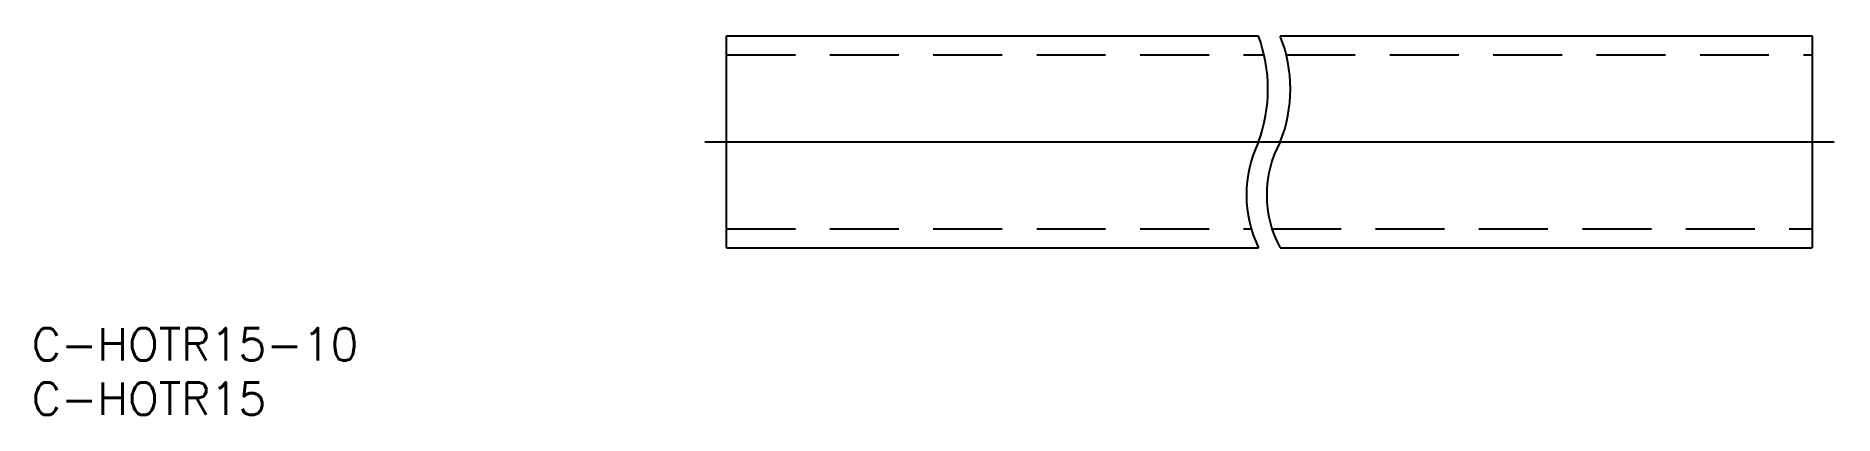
# Model space of a CAD drawing. Extents: x -64 to 102, y -25 to 10.
import ezdxf

# ---------------------------------------------------------------- set-up
doc = ezdxf.new("R2010")
doc.units = 0
doc.header["$LTSCALE"] = 0.5
doc.linetypes.add('CENTER', pattern=[50.8, 31.75, -6.35, 6.35, -6.35])
doc.linetypes.add('DASHED', pattern=[19.05, 12.7, -6.35])
doc.layers.get('0').update_dxf_attribs({"linetype": 'CONTINUOUS'})
doc.layers.add('CENTER', color=1, linetype='CENTER')
doc.styles.get("Standard").update_dxf_attribs({"font": 'txt.shx', "height": 3, "bigfont": 'bigfont.shx'})

# ---------------------------------------------------------------- blocks, each defined once
blk = doc.blocks.new('*U6')
at = {"color": 7, "linetype": 'CONTINUOUS'}
blk.add_text('C-HOTR15-10', height=3, dxfattribs=at).set_placement((-63.97, -20.13))
blk = doc.blocks.new('*U7')
at = {"color": 7, "linetype": 'CONTINUOUS'}
blk.add_text('C-HOTR15', height=3, dxfattribs=at).set_placement((-63.97, -25.13))

msp = doc.modelspace()

# ---------------------------------------------------------------- linework, layer by layer
at = {"color": 7, "linetype": 'CONTINUOUS'}
for p, q in [((0, -9.75), (0, 9.75)), ((0, 9.75), (49, 9.75)), ((51, 9.75), (100, 9.75)), ((100, 9.75), (100, -9.75)), ((0, -9.75), (49, -9.75)), ((51, -9.75), (100, -9.75))]:
    msp.add_line(p, q, dxfattribs=at)
at = {"color": 3, "linetype": 'DASHED'}
for p, q in [((0, 8), (49.52, 8)), ((51.56, 8), (100, 8)), ((0, -8), (48.33, -8)), ((50.25, -8), (100, -8))]:
    msp.add_line(p, q, dxfattribs=at)
at = {"color": 3, "linetype": 'CONTINUOUS'}
for centre, radius, start, end in [((35.86, 4.87), 14.01, 339.6385, 20.3615), ((38.81, 4.87), 13.13, 338.2087, 21.7913), ((59.1, -4.88), 11.21, 154.2304, 205.7696), ((60.01, -4.88), 10.25, 151.5874, 208.4126)]:
    msp.add_arc(centre, radius, start, end, dxfattribs=at)
at = {"layer": 'CENTER', "color": 1, "linetype": 'CONTINUOUS'}
msp.add_line((-2, 0), (102, 0), dxfattribs=at)

# ---------------------------------------------------------------- block references
at = {"color": 7, "linetype": 'CONTINUOUS'}
for name in ['*U6', '*U7']:
    msp.add_blockref(name, (0, 0), dxfattribs=at)

doc.saveas('drawing.dxf')
